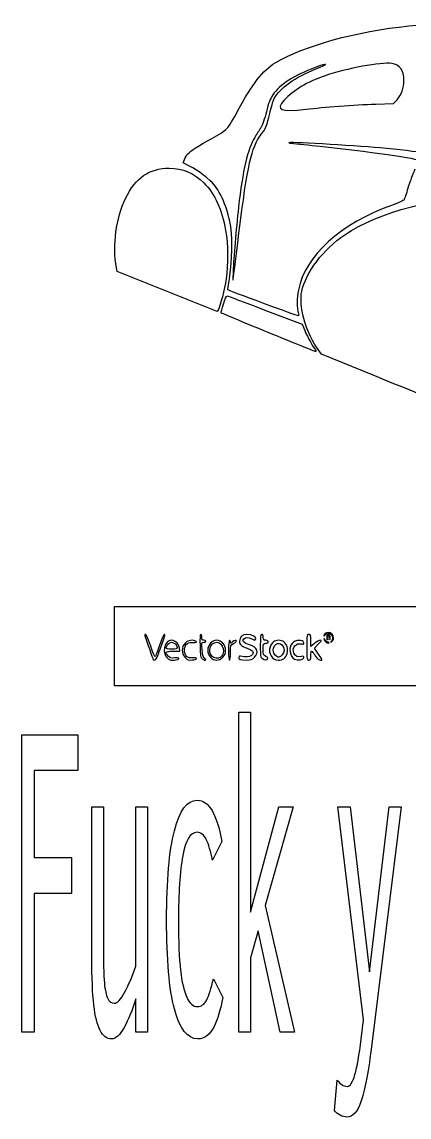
# Model space of a CAD drawing. Extents: x -1.8 to 10.4, y -1.5 to 10.
# Drawn here: x -1.78 to 2.29, y -1.54 to 9.96 of the extents above; entities that cross this region are included whole.
import ezdxf

# ---------------------------------------------------------------- set-up
doc = ezdxf.new("R2010")
doc.units = 0
doc.layers.add('Layer_1', color=7, linetype='CONTINUOUS')

msp = doc.modelspace()

# ---------------------------------------------------------------- linework, layer by layer
at = {"layer": 'Layer_1', "color": 7}
for points in [[(1.94122, 9.101874), (2.12872, 9.10868), (2.165601, 9.146979)], [(-0.017996, 8.450617), (-0.084062, 8.483141), (-0.06842, 8.520579)], [(-0.251488, 7.132407), (-0.77753, 7.343121), (-0.78466, 7.383242)], [(0.287733, 6.945633), (0.274553, 6.921692), (-0.251488, 7.132407)], [(0.775943, 6.93832), (1.166944, 6.789163), (1.183731, 6.74721)], [(1.915751, 6.253576), (1.369448, 6.475791), (1.319785, 6.548535)], [(1.29776, 3.438231), (1.258929, 3.406223), (1.258929, 3.469481)], [(-0.189249, 3.355655), (-0.116592, 3.355655), (-0.122939, 3.389509)], [(1.341165, 3.324767), (1.297071, 3.387627), (1.337405, 3.428933)], [(-1.042765, 0.140437), (-1.042765, 1.722655), (-0.921906, 1.722655), (-0.921906, 0.325518)], [(-0.579707, 0.047897), (-0.579707, 1.722655), (-0.458849, 1.722655), (-0.458849, -0.645028), (-0.579707, -0.645028)], [(1.787578, -0.719512), (1.812171, -0.516374), (1.543049, 1.722655), (1.673745, 1.722655), (1.876816, -0.010787), (2.081292, 1.722655), (2.207772, 1.722655), (1.892978, -0.825594)], [(0.323922, 1.357006), (0.224846, 1.162897)], [(0.234684, -0.08527), (0.33376, -0.27938)], [(-0.579707, -0.645028), (-0.579707, -0.292923)], [(1.507214, -1.468864), (1.537428, -1.148358)]]:
    msp.add_lwpolyline(points, dxfattribs=at)
for points in [[(1.210354, 9.048048)], [(0.50386, 7.74628)], [(0.755972, 7.01113)], [(0.809226, 6.70293)], [(-0.803571, 3.407738), (-0.803571, 3.824405), (4.404762, 3.824405), (9.613096, 3.824405), (9.613096, 3.407738), (9.613096, 2.991071), (4.404762, 2.991071), (-0.803571, 2.991071)], [(1.436012, 3.511905)], [(1.450523, 3.48158)], [(1.498513, 3.496812)], [(-0.324494, 3.376489)], [(-0.261905, 3.389795)], [(0.415179, 3.340514)], [(1.439506, 3.4494)], [(-0.142965, 3.268228)], [(0.058059, 3.278906)], [(0.154762, 3.268569)], [(0.22323, 3.299091)], [(0.332646, 3.292354)], [(0.66598, 3.292354)], [(0.807814, 3.27834)], [(0.883929, 3.313989)], [(0.974564, 3.277563)], [(1.184352, 3.286732)], [(1.258929, 3.308781)], [(0.938053, -0.645028), (0.704065, 0.418058), (0.624664, 0.135924), (0.624664, -0.645028), (0.503805, -0.645028), (0.503805, 2.715772), (0.624664, 2.715772), (0.624664, 0.616682), (0.924, 1.722655), (1.072263, 1.722655), (0.778548, 0.686652), (1.087721, -0.645028)], [(-1.648464, 2.101845), (-1.648464, 1.189982), (-1.258484, 1.189982), (-1.258484, 0.810792), (-1.648464, 0.810792), (-1.648464, -0.645028), (-1.778457, -0.645028), (-1.778457, 2.478778), (-1.189622, 2.478778), (-1.189622, 2.101845)]]:
    msp.add_lwpolyline(points, close=True, dxfattribs=at)
for points in [[(0.885466, 9.534373), (1.190609, 9.715656), (1.734344, 9.865979), (2.290225, 9.92274)], [(2.290225, 9.92274), (2.696659, 9.964241), (3.254178, 9.964538), (3.605509, 9.92344)], [(0.49317, 9.032738), (0.643577, 9.31487), (0.754293, 9.456445), (0.885466, 9.534373)], [(1.304185, 9.485255), (1.084495, 9.403536), (0.934241, 9.306583), (0.860588, 9.199019)], [(0.874585, 9.159841), (0.929148, 9.266793), (1.097854, 9.387165), (1.310838, 9.471106)], [(1.310838, 9.471106), (1.452254, 9.526842), (1.446855, 9.538325), (1.304185, 9.485255)], [(2.108948, 9.527915), (1.99983, 9.544278), (1.636253, 9.476441), (1.399553, 9.395554)], [(2.238095, 9.351977), (2.238095, 9.45508), (2.193992, 9.515162), (2.108948, 9.527915)], [(1.399553, 9.395554), (1.223949, 9.335545), (1.073705, 9.245083), (0.978998, 9.142338)], [(2.165601, 9.146979), (2.209554, 9.192623), (2.238095, 9.273331), (2.238095, 9.351977)], [(0.860588, 9.199019), (0.830678, 9.155337), (0.814669, 9.113842), (0.7917, 9.020459)], [(0.826593, 9.001288), (0.84044, 9.063896), (0.862037, 9.135245), (0.874585, 9.159841)], [(0.978998, 9.142338), (0.88368, 9.03893), (0.941131, 9.015516), (1.210354, 9.048048)], [(1.210354, 9.048048), (1.386677, 9.069354), (1.71844, 9.093788), (1.94122, 9.101874)], [(0.376398, 8.843716), (0.396336, 8.864605), (0.448883, 8.949665), (0.49317, 9.032738)], [(0.7917, 9.020459), (0.774265, 8.949574), (0.750024, 8.880019), (0.733615, 8.853792)], [(0.734785, 8.779309), (0.786229, 8.846705), (0.799497, 8.878784), (0.826593, 9.001288)], [(0.218809, 8.740352), (0.285545, 8.776313), (0.35646, 8.822827), (0.376398, 8.843716)], [(0.669377, 8.751488), (0.596078, 8.635083), (0.541816, 8.402181), (0.499093, 8.020602)], [(0.50386, 7.74628), (0.59335, 8.466528), (0.633652, 8.646818), (0.734785, 8.779309)], [(0.733615, 8.853792), (0.718125, 8.829035), (0.689218, 8.782999), (0.669377, 8.751488)], [(-0.034945, 8.577894), (-0.006817, 8.609249), (0.087147, 8.669406), (0.218809, 8.740352)], [(1.988095, 8.641566), (1.697277, 8.668226), (0.981888, 8.707462), (1.029762, 8.694126)], [(1.029762, 8.694126), (1.038356, 8.691733), (1.148512, 8.679913), (1.274553, 8.667861)], [(1.274553, 8.667861), (1.706609, 8.626548), (2.364191, 8.535019), (2.386737, 8.513055)], [(2.425618, 8.589732), (2.398878, 8.597722), (2.168037, 8.62507), (1.988095, 8.641566)], [(-0.06842, 8.520579), (-0.059816, 8.54117), (-0.044752, 8.566962), (-0.034945, 8.577894)], [(-0.689054, 8.110863), (-0.583648, 8.328368), (-0.439443, 8.428119), (-0.229941, 8.428448)], [(-0.229941, 8.428448), (-0.08678, 8.428672), (0.029155, 8.379393), (0.134677, 8.273463)], [(0.24574, 8.249364), (0.197589, 8.312358), (0.078945, 8.402893), (-0.017996, 8.450617)], [(2.353857, 8.417429), (2.331363, 8.36913), (2.29808, 8.280394), (2.279894, 8.220238)], [(0.134677, 8.273463), (0.250471, 8.157221), (0.32649, 7.991646), (0.363525, 7.775018)], [(0.42568, 7.739626), (0.406501, 7.94201), (0.342851, 8.122321), (0.24574, 8.249364)], [(1.61702, 7.729793), (1.971659, 7.969087), (2.54774, 8.12167), (3.352679, 8.189507)], [(2.279894, 8.220238), (2.261708, 8.160081), (2.243576, 8.104458), (2.239601, 8.09663)], [(-0.78466, 7.383242), (-0.826646, 7.619506), (-0.789251, 7.904108), (-0.689054, 8.110863)], [(2.239601, 8.09663), (2.235625, 8.088802), (2.181044, 8.064103), (2.118309, 8.041743)], [(0.499093, 8.020602), (0.471728, 7.776188), (0.448524, 7.499219), (0.442077, 7.34003)], [(2.118309, 8.041743), (1.571965, 7.847017), (1.202236, 7.513229), (1.128209, 7.14789)], [(0.363525, 7.775018), (0.38848, 7.629046), (0.390416, 7.415141), (0.368122, 7.267222)], [(0.398971, 7.242496), (0.425241, 7.384144), (0.437588, 7.613967), (0.42568, 7.739626)], [(0.442077, 7.34003), (0.436185, 7.194546), (0.431392, 7.163031), (0.50386, 7.74628)], [(1.163361, 7.132967), (1.207146, 7.337132), (1.388314, 7.575472), (1.61702, 7.729793)], [(0.368122, 7.267222), (0.350926, 7.153125), (0.308477, 6.983316), (0.287733, 6.945633)], [(0.388227, 7.149967), (0.385251, 7.152944), (0.390085, 7.194582), (0.398971, 7.242496)], [(0.755971, 7.011131), (0.556688, 7.084514), (0.391203, 7.146991), (0.388227, 7.149967)], [(1.128209, 7.14789), (1.11127, 7.06429), (1.111974, 6.966242), (1.129993, 6.899925)], [(1.319785, 6.548535), (1.201958, 6.721128), (1.131496, 6.984387), (1.163361, 7.132967)], [(0.317492, 6.908152), (0.310106, 6.915605), (0.368381, 7.090398), (0.377703, 7.088753)], [(0.377703, 7.088753), (0.381685, 7.088052), (0.560892, 7.020356), (0.775943, 6.93832)], [(0.809226, 6.70293), (0.541837, 6.81271), (0.320557, 6.90506), (0.317492, 6.908152)], [(1.127331, 6.877096), (1.122366, 6.877451), (0.955254, 6.937746), (0.755972, 7.01113)], [(1.129993, 6.899925), (1.133497, 6.887034), (1.1323, 6.876761), (1.127331, 6.877096)], [(1.308938, 6.502409), (1.301485, 6.502917), (1.076614, 6.59315), (0.809226, 6.70293)], [(1.183731, 6.74721), (1.208202, 6.686049), (1.267986, 6.574409), (1.297185, 6.535342)], [(1.297185, 6.535342), (1.312891, 6.514329), (1.317349, 6.501837), (1.308938, 6.502409)], [(2.739998, 5.91845), (2.587129, 5.980552), (2.216217, 6.131358), (1.915751, 6.253576)], [(-0.48649, 3.530375), (-0.488935, 3.527926), (-0.469875, 3.467972), (-0.44413, 3.397138)], [(-0.423757, 3.407528), (-0.460184, 3.513944), (-0.47463, 3.542235), (-0.48649, 3.530375)], [(-0.280903, 3.532738), (-0.286395, 3.532738), (-0.308552, 3.482347), (-0.330142, 3.420759)], [(-0.324494, 3.376488), (-0.271584, 3.525019), (-0.26943, 3.532738), (-0.280903, 3.532738)], [(-0.122939, 3.389509), (-0.139243, 3.476476), (-0.229912, 3.500509), (-0.267499, 3.427826)], [(-0.068723, 3.366071), (-0.068723, 3.42038), (-0.040026, 3.451203), (0.008516, 3.449033)], [(0.050595, 3.459821), (0.021247, 3.478788), (-0.032349, 3.471574), (-0.05883, 3.445093)], [(0.008516, 3.449033), (0.061316, 3.446675), (0.068206, 3.448439), (0.050595, 3.459821)], [(0.101782, 3.532738), (0.094092, 3.532738), (0.09159, 3.494098), (0.09397, 3.412087)], [(0.113095, 3.501488), (0.113095, 3.518676), (0.108004, 3.532738), (0.101782, 3.532738)], [(0.133929, 3.470238), (0.117725, 3.470238), (0.113095, 3.477182), (0.113095, 3.501488)], [(0.132529, 3.449405), (0.144757, 3.449405), (0.154762, 3.454092), (0.154762, 3.459821)], [(0.154762, 3.459821), (0.154762, 3.46555), (0.145387, 3.470238), (0.133929, 3.470238)], [(0.269345, 3.470238), (0.219357, 3.470238), (0.175595, 3.421614), (0.175595, 3.366071)], [(0.363095, 3.366071), (0.363095, 3.421614), (0.319334, 3.470238), (0.269345, 3.470238)], [(0.404762, 3.470238), (0.398512, 3.470238), (0.394345, 3.428571), (0.394345, 3.366071)], [(0.415179, 3.452998), (0.415179, 3.46248), (0.410491, 3.470238), (0.404762, 3.470238)], [(0.434228, 3.452998), (0.416502, 3.436957), (0.415179, 3.436957), (0.415179, 3.452998)], [(0.477613, 3.462426), (0.477731, 3.476038), (0.453986, 3.47088), (0.434228, 3.452998)], [(0.446363, 3.436868), (0.463514, 3.446628), (0.477576, 3.458129), (0.477613, 3.462426)], [(0.587571, 3.532738), (0.542073, 3.532738), (0.508929, 3.502544), (0.508929, 3.461097)], [(0.508929, 3.461097), (0.508929, 3.424904), (0.527561, 3.407752), (0.590238, 3.386246)], [(0.613891, 3.423098), (0.549448, 3.444503), (0.533246, 3.461817), (0.556188, 3.484759)], [(0.556188, 3.484759), (0.576985, 3.505556), (0.599294, 3.505841), (0.637724, 3.485799)], [(0.679331, 3.485778), (0.687256, 3.506434), (0.635855, 3.532738), (0.587571, 3.532738)], [(0.637724, 3.485799), (0.674103, 3.466826), (0.672057, 3.466827), (0.679331, 3.485778)], [(0.743303, 3.532738), (0.730325, 3.532738), (0.727679, 3.512549), (0.727679, 3.413537)], [(0.758929, 3.501488), (0.758929, 3.522321), (0.75372, 3.532738), (0.743303, 3.532738)], [(0.78497, 3.470238), (0.762979, 3.470238), (0.758929, 3.475099), (0.758929, 3.501488)], [(0.811012, 3.454613), (0.811012, 3.464335), (0.801174, 3.470238), (0.78497, 3.470238)], [(0.78497, 3.438988), (0.801174, 3.438988), (0.811012, 3.444891), (0.811012, 3.454613)], [(0.920387, 3.470239), (0.877465, 3.470239), (0.846331, 3.446422), (0.831835, 3.402499)], [(0.879311, 3.415839), (0.912972, 3.463896), (0.977679, 3.429636), (0.977679, 3.363755)], [(1.008939, 3.402499), (0.994443, 3.446422), (0.963309, 3.470239), (0.920387, 3.470239)], [(1.184333, 3.445414), (1.177294, 3.482315), (1.098533, 3.476864), (1.0613, 3.436899)], [(1.238095, 3.532739), (1.21833, 3.532739), (1.217262, 3.525795), (1.217262, 3.397323)], [(1.258929, 3.469481), (1.258929, 3.525795), (1.256641, 3.532739), (1.238095, 3.532739)], [(1.357166, 3.470239), (1.34585, 3.470239), (1.319118, 3.455836), (1.29776, 3.438231)], [(1.337405, 3.428933), (1.371057, 3.463396), (1.374331, 3.470239), (1.357166, 3.470239)], [(1.394662, 3.486683), (1.394123, 3.470303), (1.427964, 3.438954), (1.445439, 3.439648)], [(1.442559, 3.553571), (1.417883, 3.553571), (1.394137, 3.535755), (1.394662, 3.517634)], [(1.394662, 3.517634), (1.39482, 3.511618), (1.399757, 3.514898), (1.405596, 3.524926)], [(1.405968, 3.477386), (1.399924, 3.487777), (1.394836, 3.491961), (1.394662, 3.486683)], [(1.405596, 3.524926), (1.417784, 3.545851), (1.457175, 3.549075), (1.475595, 3.530655)], [(1.439506, 3.4494), (1.427104, 3.4544), (1.412012, 3.466994), (1.405968, 3.477386)], [(1.443824, 3.530756), (1.429296, 3.533552), (1.425762, 3.527237), (1.426418, 3.499648)], [(1.426418, 3.499648), (1.42687, 3.480608), (1.42967, 3.471085), (1.432639, 3.478485)], [(1.432639, 3.478485), (1.436324, 3.487672), (1.441998, 3.488654), (1.450523, 3.48158)], [(1.436012, 3.511905), (1.436012, 3.517634), (1.440699, 3.522321), (1.446429, 3.522321)], [(1.446429, 3.501488), (1.440699, 3.501488), (1.436012, 3.506176), (1.436012, 3.511905)], [(1.498512, 3.496811), (1.498512, 3.527276), (1.472591, 3.553571), (1.442559, 3.553571)], [(1.462531, 3.499232), (1.462216, 3.517387), (1.455638, 3.528482), (1.443824, 3.530756)], [(1.446429, 3.522321), (1.452158, 3.522321), (1.456845, 3.517634), (1.456845, 3.511905)], [(1.456845, 3.511905), (1.456845, 3.506176), (1.452158, 3.501488), (1.446429, 3.501488)], [(1.450523, 3.481579), (1.459712, 3.473953), (1.462882, 3.478615), (1.462531, 3.499232)], [(1.475075, 3.459803), (1.463998, 3.447381), (1.464776, 3.44726), (1.480284, 3.458996)], [(1.475595, 3.530655), (1.491849, 3.5144), (1.491584, 3.478317), (1.475075, 3.459803)], [(1.480284, 3.458996), (1.49031, 3.466582), (1.498513, 3.4836), (1.498513, 3.496812)], [(-0.44413, 3.397138), (-0.418385, 3.326305), (-0.397321, 3.266556), (-0.397321, 3.264364)], [(-0.376763, 3.300271), (-0.380815, 3.295591), (-0.401963, 3.343857), (-0.423757, 3.407528)], [(-0.380389, 3.263746), (-0.369336, 3.265943), (-0.349928, 3.305093), (-0.324494, 3.376489)], [(-0.330142, 3.420759), (-0.351731, 3.35917), (-0.37271, 3.304951), (-0.376763, 3.300271)], [(-0.267499, 3.427826), (-0.318476, 3.329246), (-0.241392, 3.230457), (-0.142965, 3.268228)], [(-0.239854, 3.302354), (-0.281054, 3.343554), (-0.269566, 3.355655), (-0.189249, 3.355655)], [(-0.261905, 3.389795), (-0.261905, 3.415411), (-0.229321, 3.449405), (-0.204767, 3.449405)], [(-0.204613, 3.376488), (-0.24416, 3.376488), (-0.261905, 3.380609), (-0.261905, 3.389795)], [(-0.204767, 3.449405), (-0.174904, 3.449405), (-0.147321, 3.424039), (-0.147321, 3.396577)], [(-0.147321, 3.396577), (-0.147321, 3.379171), (-0.154973, 3.376488), (-0.204613, 3.376488)], [(-0.05883, 3.445093), (-0.105754, 3.398169), (-0.105513, 3.333733), (-0.058235, 3.286456)], [(0.017173, 3.285654), (-0.039751, 3.279238), (-0.068723, 3.306362), (-0.068723, 3.366071)], [(0.09397, 3.412087), (0.097017, 3.307056), (0.100088, 3.289523), (0.11769, 3.27667)], [(0.115644, 3.374666), (0.110561, 3.445699), (0.111398, 3.449405), (0.132529, 3.449405)], [(0.137876, 3.28758), (0.126081, 3.296205), (0.119379, 3.322455), (0.115644, 3.374666)], [(0.22323, 3.299091), (0.171312, 3.351009), (0.201491, 3.449405), (0.269333, 3.449405)], [(0.175595, 3.366071), (0.175595, 3.310529), (0.219357, 3.261905), (0.269345, 3.261905)], [(0.269333, 3.449405), (0.339832, 3.449405), (0.367736, 3.331366), (0.306848, 3.29071)], [(0.332646, 3.292354), (0.356527, 3.316233), (0.363095, 3.332136), (0.363095, 3.366071)], [(0.394345, 3.366071), (0.394345, 3.303571), (0.398512, 3.261905), (0.404762, 3.261905)], [(0.404762, 3.261905), (0.410786, 3.261905), (0.415179, 3.295052), (0.415179, 3.340514)], [(0.415179, 3.340514), (0.415179, 3.416925), (0.416053, 3.41962), (0.446363, 3.436868)], [(0.590238, 3.386246), (0.654149, 3.364319), (0.668342, 3.340381), (0.63409, 3.312291)], [(0.66598, 3.292354), (0.718526, 3.3449), (0.698578, 3.39497), (0.613891, 3.423098)], [(0.727679, 3.413537), (0.727679, 3.301741), (0.729135, 3.293314), (0.751116, 3.277883)], [(0.758929, 3.376265), (0.758929, 3.436225), (0.760074, 3.438988), (0.78497, 3.438988)], [(0.78524, 3.301553), (0.761343, 3.312441), (0.758929, 3.319297), (0.758929, 3.376265)], [(0.831835, 3.402499), (0.808477, 3.331726), (0.852453, 3.261906), (0.920387, 3.261906)], [(0.883929, 3.313989), (0.859007, 3.338911), (0.856965, 3.383935), (0.879311, 3.415839)], [(0.977679, 3.363755), (0.977679, 3.332541), (0.945717, 3.293156), (0.920387, 3.293156)], [(0.974564, 3.277563), (1.008101, 3.301054), (1.023704, 3.357761), (1.008939, 3.402499)], [(1.0613, 3.436899), (1.023397, 3.396215), (1.038148, 3.297375), (1.085638, 3.273833)], [(1.081702, 3.335169), (1.056639, 3.395676), (1.100526, 3.44777), (1.163292, 3.432017)], [(1.163292, 3.432017), (1.183531, 3.426937), (1.187388, 3.429391), (1.184333, 3.445414)], [(1.217262, 3.397323), (1.217262, 3.268851), (1.218329, 3.261906), (1.238095, 3.261906)], [(1.258929, 3.308781), (1.258929, 3.334563), (1.262444, 3.355553), (1.266741, 3.355427)], [(1.266741, 3.355427), (1.271038, 3.355309), (1.288616, 3.334218), (1.305803, 3.308575)], [(1.445439, 3.439648), (1.456686, 3.440093), (1.454769, 3.443247), (1.439506, 3.4494)], [(-0.397321, 3.264364), (-0.397321, 3.262171), (-0.389702, 3.261891), (-0.380389, 3.263746)], [(-0.172146, 3.285449), (-0.209075, 3.281287), (-0.222019, 3.28452), (-0.239854, 3.302354)], [(-0.142965, 3.268228), (-0.110586, 3.280652), (-0.127282, 3.290506), (-0.172146, 3.285449)], [(-0.058235, 3.286456), (-0.037589, 3.265811), (-0.023922, 3.261351), (0.010844, 3.263916)], [(0.010844, 3.263916), (0.034682, 3.265676), (0.055929, 3.27242), (0.058059, 3.278906)], [(0.058057, 3.278906), (0.060699, 3.286955), (0.047722, 3.289098), (0.017173, 3.285654)], [(0.11769, 3.27667), (0.139168, 3.260986), (0.154762, 3.257579), (0.154762, 3.268569)], [(0.154762, 3.268569), (0.154762, 3.272234), (0.147163, 3.280789), (0.137876, 3.28758)], [(0.306848, 3.29071), (0.286938, 3.277416), (0.240223, 3.282098), (0.22323, 3.299091)], [(0.269345, 3.261905), (0.291767, 3.261905), (0.311865, 3.271572), (0.332646, 3.292354)], [(0.50114, 3.291429), (0.496659, 3.271061), (0.515273, 3.264795), (0.585251, 3.263113)], [(0.519964, 3.305061), (0.51171, 3.307104), (0.50324, 3.300972), (0.50114, 3.291429)], [(0.63409, 3.312291), (0.609579, 3.292191), (0.57957, 3.29029), (0.519964, 3.305061)], [(0.585251, 3.263113), (0.627799, 3.262089), (0.640213, 3.266585), (0.66598, 3.292354)], [(0.751116, 3.277883), (0.776418, 3.260122), (0.801818, 3.260326), (0.807814, 3.27834)], [(0.807814, 3.278339), (0.80987, 3.284513), (0.799711, 3.294959), (0.78524, 3.301553)], [(0.920387, 3.293156), (0.911793, 3.293156), (0.895387, 3.302531), (0.883929, 3.313989)], [(0.920387, 3.261906), (0.937889, 3.261906), (0.962269, 3.268952), (0.974564, 3.277563)], [(1.160115, 3.299332), (1.119787, 3.28921), (1.096291, 3.29995), (1.081702, 3.335169)], [(1.085638, 3.273833), (1.121501, 3.256054), (1.179982, 3.263696), (1.184352, 3.286732)], [(1.184352, 3.286732), (1.18749, 3.303281), (1.183703, 3.305252), (1.160115, 3.299332)], [(1.238095, 3.261906), (1.255842, 3.261906), (1.258929, 3.268851), (1.258929, 3.308781)], [(1.305803, 3.308575), (1.32776, 3.275817), (1.344222, 3.261945), (1.361156, 3.261929)], [(1.361156, 3.261929), (1.384137, 3.261908), (1.383206, 3.264834), (1.341165, 3.324767)], [(-0.175674, 1.469861), (-0.121334, 1.683531), (-0.04123, 1.790366), (0.064638, 1.790366)], [(0.064638, 1.790366), (0.185965, 1.790366), (0.272393, 1.645913), (0.323922, 1.357006)], [(-0.257183, 0.533171), (-0.257183, 0.945465), (-0.230013, 1.257695), (-0.175674, 1.469861)], [(0.063233, 1.454061), (-0.007502, 1.454061), (-0.05786, 1.371301), (-0.08784, 1.205782)], [(0.160201, 1.377321), (0.135842, 1.428481), (0.103519, 1.454061), (0.063233, 1.454061)], [(0.224846, 1.162897), (0.206577, 1.254685), (0.185029, 1.32616), (0.160201, 1.377321)], [(-0.08784, 1.205782), (-0.117352, 1.041766), (-0.132108, 0.814553), (-0.132108, 0.524142)], [(-0.174971, -0.401263), (-0.229779, -0.190601), (-0.257183, 0.120877), (-0.257183, 0.533171)], [(-0.132108, 0.524142), (-0.132108, 0.302948), (-0.125082, 0.130657), (-0.111028, 0.00727)], [(-0.921906, 0.325518), (-0.921906, 0.09981), (-0.918393, -0.050662), (-0.911366, -0.125899)], [(-1.022387, -0.358379), (-1.035972, -0.238001), (-1.042765, -0.071729), (-1.042765, 0.140437)], [(-0.699161, -0.227467), (-0.657938, -0.150726), (-0.61812, -0.058938), (-0.579707, 0.047897)], [(-0.111028, 0.00727), (-0.096975, -0.116118), (-0.075192, -0.210916), (-0.04568, -0.277123)], [(0.164417, -0.306466), (0.189245, -0.258315), (0.212667, -0.184583), (0.234684, -0.08527)], [(-0.911366, -0.125899), (-0.903871, -0.201135), (-0.89216, -0.256057), (-0.876233, -0.290666)], [(-0.806669, -0.340322), (-0.77622, -0.340322), (-0.740384, -0.302704), (-0.699161, -0.227467)], [(-0.876233, -0.290666), (-0.860306, -0.32377), (-0.837118, -0.340322), (-0.806669, -0.340322)], [(-0.579707, -0.292923), (-0.617183, -0.413301), (-0.658406, -0.514117), (-0.703377, -0.595373)], [(-0.04568, -0.277123), (-0.0157, -0.343331), (0.022244, -0.376435), (0.068152, -0.376435)], [(0.068152, -0.376435), (0.107501, -0.376435), (0.139589, -0.353112), (0.164417, -0.306466)], [(0.33376, -0.27938), (0.310806, -0.405777), (0.278952, -0.510356), (0.238197, -0.593116)], [(-0.955634, -0.626971), (-0.986083, -0.566782), (-1.008334, -0.477251), (-1.022387, -0.358379)], [(0.069557, -0.714997), (-0.038654, -0.714997), (-0.120163, -0.610419), (-0.174971, -0.401263)], [(-0.835478, -0.714997), (-0.884665, -0.714997), (-0.924717, -0.685655), (-0.955634, -0.626971)], [(-0.703377, -0.595373), (-0.748347, -0.675122), (-0.792381, -0.714997), (-0.835478, -0.714997)], [(0.238197, -0.593116), (0.197442, -0.67437), (0.141229, -0.714997), (0.069557, -0.714997)], [(1.643531, -1.213814), (1.700213, -1.213814), (1.748228, -1.049047), (1.787578, -0.719512)], [(1.892978, -0.825594), (1.859718, -1.085912), (1.824116, -1.269488), (1.786172, -1.376324)], [(1.537428, -1.148358), (1.567877, -1.191995), (1.603245, -1.213814), (1.643531, -1.213814)], [(1.786172, -1.376324), (1.748228, -1.483159), (1.698807, -1.536577), (1.63791, -1.536577)], [(1.567643, -1.516263), (1.542815, -1.502721), (1.522672, -1.486921), (1.507214, -1.468864)], [(1.63791, -1.536577), (1.615893, -1.536577), (1.59247, -1.529806), (1.567643, -1.516263)]]:
    msp.add_open_spline(points, degree=3, dxfattribs=at)

doc.saveas('drawing.dxf')
